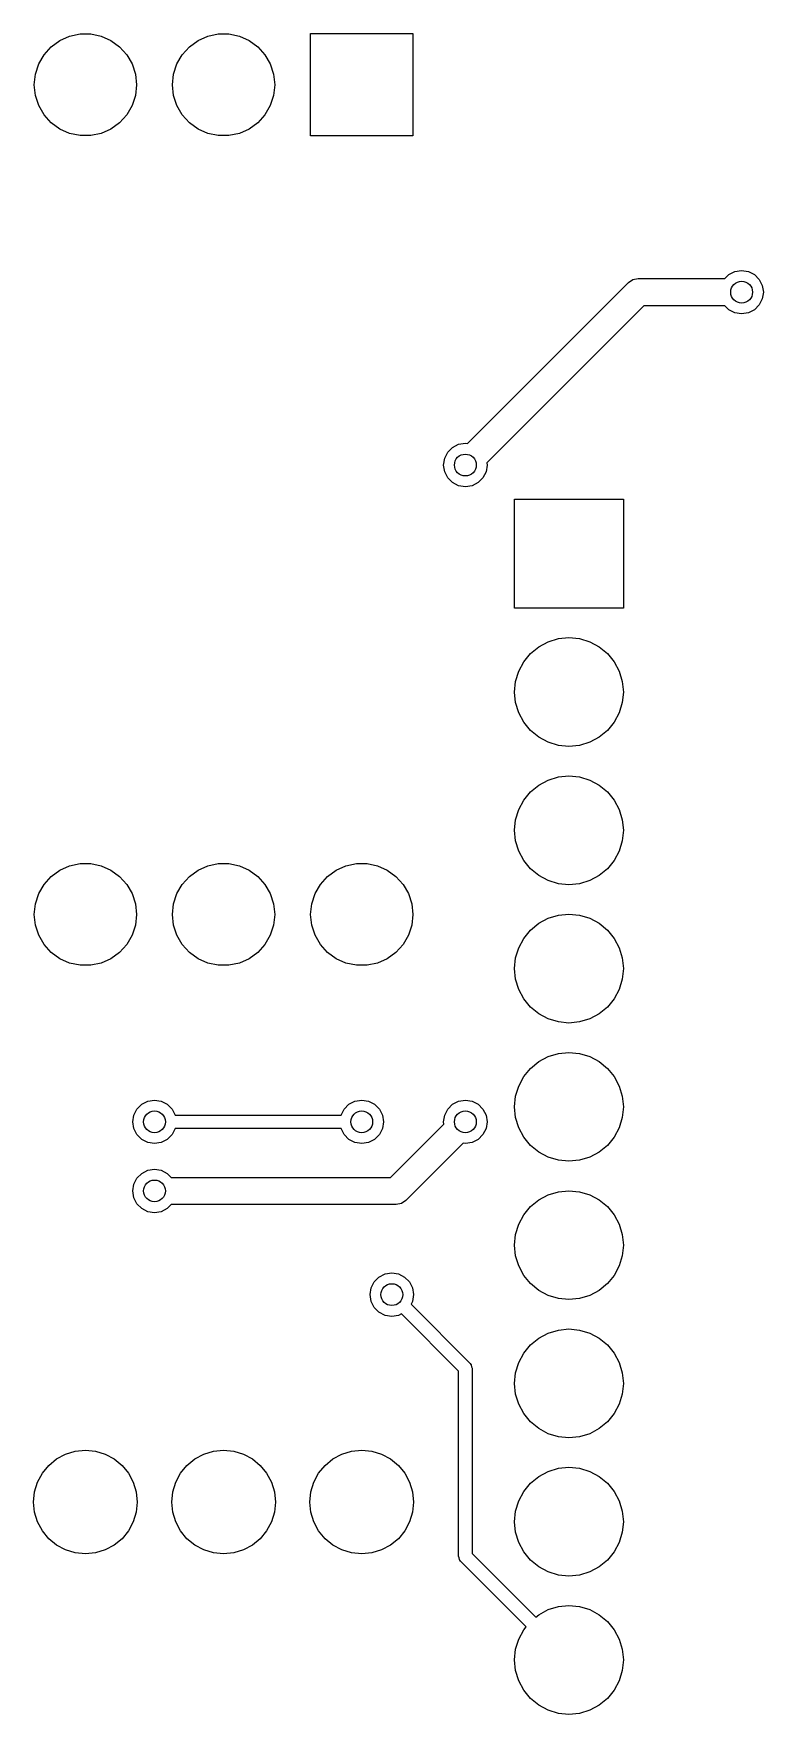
# Model space of a CAD drawing. Extents: x 107 to 166.1, y -105.1 to -54.3.
# Drawn here: x 129.86 to 143.28, y -85.18 to -54.31 of the extents above; entities that cross this region are included whole.
import ezdxf

# ---------------------------------------------------------------- set-up
doc = ezdxf.new("R2010")
doc.units = 0
doc.layers.add('BLACK', color=7, linetype='CONTINUOUS')

msp = doc.modelspace()

# ---------------------------------------------------------------- linework, layer by layer
at = {"layer": 'BLACK', "linetype": 'CONTINUOUS'}
for p, q in [((130.52, -54.3512), (130.712, -54.3103)), ((130.712, -54.3103), (130.908, -54.3103)), ((130.908, -54.3103), (131.1, -54.3512)), ((133.06, -54.3512), (133.252, -54.3103)), ((133.252, -54.3103), (133.448, -54.3103)), ((133.448, -54.3103), (133.64, -54.3512)), ((134.95, -56.1848), (134.95, -54.3052)), ((134.95, -54.3052), (136.83, -54.3052)), ((136.83, -54.3052), (136.83, -56.1848)), ((130.05, -54.6926), (130.181, -54.5466)), ((130.181, -54.5466), (130.34, -54.4311)), ((130.34, -54.4311), (130.52, -54.3512)), ((131.1, -54.3512), (131.28, -54.4311)), ((131.28, -54.4311), (131.439, -54.5466)), ((131.439, -54.5466), (131.57, -54.6926)), ((132.59, -54.6926), (132.721, -54.5466)), ((132.721, -54.5466), (132.88, -54.4311)), ((132.88, -54.4311), (133.06, -54.3512)), ((133.64, -54.3512), (133.82, -54.4311)), ((133.82, -54.4311), (133.979, -54.5466)), ((133.979, -54.5466), (134.11, -54.6926)), ((129.891, -55.0496), (129.951, -54.8627)), ((129.951, -54.8627), (130.05, -54.6926)), ((131.57, -54.6926), (131.669, -54.8627)), ((131.669, -54.8627), (131.729, -55.0496)), ((132.431, -55.0496), (132.491, -54.8627)), ((132.491, -54.8627), (132.59, -54.6926)), ((134.11, -54.6926), (134.209, -54.8627)), ((134.209, -54.8627), (134.269, -55.0496)), ((129.87, -55.245), (129.891, -55.0496)), ((129.891, -55.4404), (129.87, -55.245)), ((131.729, -55.0496), (131.75, -55.245)), ((131.75, -55.245), (131.729, -55.4404)), ((132.41, -55.245), (132.431, -55.0496)), ((132.431, -55.4404), (132.41, -55.245)), ((134.269, -55.0496), (134.29, -55.245)), ((134.29, -55.245), (134.269, -55.4404)), ((129.951, -55.6273), (129.891, -55.4404)), ((131.729, -55.4404), (131.669, -55.6273)), ((132.491, -55.6273), (132.431, -55.4404)), ((134.269, -55.4404), (134.209, -55.6273)), ((130.05, -55.7974), (129.951, -55.6273)), ((130.181, -55.9434), (130.05, -55.7974)), ((131.57, -55.7974), (131.439, -55.9434)), ((131.669, -55.6273), (131.57, -55.7974)), ((132.59, -55.7974), (132.491, -55.6273)), ((132.721, -55.9434), (132.59, -55.7974)), ((134.11, -55.7974), (133.979, -55.9434)), ((134.209, -55.6273), (134.11, -55.7974)), ((130.34, -56.0589), (130.181, -55.9434)), ((130.52, -56.1388), (130.34, -56.0589)), ((130.712, -56.1797), (130.52, -56.1388)), ((130.908, -56.1797), (130.712, -56.1797)), ((131.1, -56.1388), (130.908, -56.1797)), ((131.28, -56.0589), (131.1, -56.1388)), ((131.439, -55.9434), (131.28, -56.0589)), ((132.88, -56.0589), (132.721, -55.9434)), ((133.06, -56.1388), (132.88, -56.0589)), ((133.252, -56.1797), (133.06, -56.1388)), ((133.448, -56.1797), (133.252, -56.1797)), ((133.64, -56.1388), (133.448, -56.1797)), ((133.82, -56.0589), (133.64, -56.1388)), ((133.979, -55.9434), (133.82, -56.0589)), ((136.83, -56.1848), (134.95, -56.1848)), ((142.751, -58.6746), (142.875, -58.655)), ((142.875, -58.655), (142.999, -58.6746)), ((137.835, -61.8363), (140.793, -58.8782)), ((140.793, -58.8782), (140.874, -58.824)), ((140.874, -58.824), (140.97, -58.805)), ((140.97, -58.805), (142.566, -58.805)), ((142.566, -58.805), (142.64, -58.7314)), ((142.64, -58.7314), (142.751, -58.6746)), ((142.999, -58.6746), (143.11, -58.7314)), ((143.11, -58.7314), (143.199, -58.8199)), ((143.199, -58.8199), (143.255, -58.9314)), ((143.255, -58.9314), (143.275, -59.055)), ((143.255, -59.1786), (143.199, -59.2901)), ((143.275, -59.055), (143.255, -59.1786)), ((141.074, -59.305), (138.189, -62.1899)), ((142.566, -59.305), (141.074, -59.305)), ((142.64, -59.3786), (142.566, -59.305)), ((142.751, -59.4354), (142.64, -59.3786)), ((142.875, -59.455), (142.751, -59.4354)), ((142.999, -59.4354), (142.875, -59.455)), ((143.11, -59.3786), (142.999, -59.4354)), ((143.199, -59.2901), (143.11, -59.3786)), ((137.415, -62.1064), (137.471, -61.9949)), ((137.471, -61.9949), (137.56, -61.9064)), ((137.56, -61.9064), (137.671, -61.8496)), ((137.671, -61.8496), (137.795, -61.83)), ((137.795, -61.83), (137.835, -61.8363)), ((137.395, -62.23), (137.415, -62.1064)), ((137.415, -62.3536), (137.395, -62.23)), ((137.471, -62.4651), (137.415, -62.3536)), ((138.175, -62.3536), (138.119, -62.4651)), ((138.195, -62.23), (138.175, -62.3536)), ((138.189, -62.1899), (138.195, -62.23)), ((137.56, -62.5536), (137.471, -62.4651)), ((137.671, -62.6104), (137.56, -62.5536)), ((137.795, -62.63), (137.671, -62.6104)), ((137.919, -62.6104), (137.795, -62.63)), ((138.03, -62.5536), (137.919, -62.6104)), ((138.119, -62.4651), (138.03, -62.5536)), ((138.7, -64.86), (138.7, -62.86)), ((138.7, -62.86), (140.7, -62.86)), ((140.7, -62.86), (140.7, -64.86)), ((140.7, -64.86), (138.7, -64.86)), ((139.317, -65.4761), (139.505, -65.4192)), ((139.505, -65.4192), (139.7, -65.4)), ((139.7, -65.4), (139.895, -65.4192)), ((139.895, -65.4192), (140.083, -65.4761)), ((138.869, -65.8444), (138.993, -65.6929)), ((138.993, -65.6929), (139.144, -65.5685)), ((139.144, -65.5685), (139.317, -65.4761)), ((140.083, -65.4761), (140.256, -65.5685)), ((140.256, -65.5685), (140.407, -65.6929)), ((140.407, -65.6929), (140.531, -65.8444)), ((138.719, -66.2049), (138.776, -66.0173)), ((138.776, -66.0173), (138.869, -65.8444)), ((140.531, -65.8444), (140.624, -66.0173)), ((140.624, -66.0173), (140.681, -66.2049)), ((138.7, -66.4), (138.719, -66.2049)), ((140.681, -66.2049), (140.7, -66.4)), ((138.719, -66.5951), (138.7, -66.4)), ((138.776, -66.7827), (138.719, -66.5951)), ((140.681, -66.5951), (140.624, -66.7827)), ((140.7, -66.4), (140.681, -66.5951)), ((138.869, -66.9556), (138.776, -66.7827)), ((138.993, -67.1071), (138.869, -66.9556)), ((140.531, -66.9556), (140.407, -67.1071)), ((140.624, -66.7827), (140.531, -66.9556)), ((139.144, -67.2315), (138.993, -67.1071)), ((139.317, -67.3239), (139.144, -67.2315)), ((140.256, -67.2315), (140.083, -67.3239)), ((140.407, -67.1071), (140.256, -67.2315)), ((139.505, -67.3808), (139.317, -67.3239)), ((139.7, -67.4), (139.505, -67.3808)), ((139.895, -67.3808), (139.7, -67.4)), ((140.083, -67.3239), (139.895, -67.3808)), ((138.869, -68.3844), (138.993, -68.2329)), ((138.993, -68.2329), (139.144, -68.1085)), ((139.144, -68.1085), (139.317, -68.0161)), ((139.317, -68.0161), (139.505, -67.9592)), ((139.505, -67.9592), (139.7, -67.94)), ((139.7, -67.94), (139.895, -67.9592)), ((139.895, -67.9592), (140.083, -68.0161)), ((140.083, -68.0161), (140.256, -68.1085)), ((140.256, -68.1085), (140.407, -68.2329)), ((140.407, -68.2329), (140.531, -68.3844)), ((138.776, -68.5573), (138.869, -68.3844)), ((140.531, -68.3844), (140.624, -68.5573)), ((138.7, -68.94), (138.719, -68.7449)), ((138.719, -68.7449), (138.776, -68.5573)), ((140.624, -68.5573), (140.681, -68.7449)), ((140.681, -68.7449), (140.7, -68.94)), ((138.719, -69.1351), (138.7, -68.94)), ((138.776, -69.3227), (138.719, -69.1351)), ((140.681, -69.1351), (140.624, -69.3227)), ((140.7, -68.94), (140.681, -69.1351)), ((138.869, -69.4956), (138.776, -69.3227)), ((140.624, -69.3227), (140.531, -69.4956)), ((130.181, -69.7866), (130.34, -69.6711)), ((130.34, -69.6711), (130.52, -69.5912)), ((130.52, -69.5912), (130.712, -69.5503)), ((130.712, -69.5503), (130.908, -69.5503)), ((130.908, -69.5503), (131.1, -69.5912)), ((131.1, -69.5912), (131.28, -69.6711)), ((131.28, -69.6711), (131.439, -69.7866)), ((132.721, -69.7866), (132.88, -69.6711)), ((132.88, -69.6711), (133.06, -69.5912)), ((133.06, -69.5912), (133.252, -69.5503)), ((133.252, -69.5503), (133.448, -69.5503)), ((133.448, -69.5503), (133.64, -69.5912)), ((133.64, -69.5912), (133.82, -69.6711)), ((133.82, -69.6711), (133.979, -69.7866)), ((135.261, -69.7866), (135.42, -69.6711)), ((135.42, -69.6711), (135.6, -69.5912)), ((135.6, -69.5912), (135.792, -69.5503)), ((135.792, -69.5503), (135.988, -69.5503)), ((135.988, -69.5503), (136.18, -69.5912)), ((136.18, -69.5912), (136.36, -69.6711)), ((136.36, -69.6711), (136.519, -69.7866)), ((138.993, -69.6471), (138.869, -69.4956)), ((139.144, -69.7715), (138.993, -69.6471)), ((139.317, -69.8639), (139.144, -69.7715)), ((140.256, -69.7715), (140.083, -69.8639)), ((140.407, -69.6471), (140.256, -69.7715)), ((140.531, -69.4956), (140.407, -69.6471)), ((129.951, -70.1027), (130.05, -69.9326)), ((130.05, -69.9326), (130.181, -69.7866)), ((131.439, -69.7866), (131.57, -69.9326)), ((131.57, -69.9326), (131.669, -70.1027)), ((132.491, -70.1027), (132.59, -69.9326)), ((132.59, -69.9326), (132.721, -69.7866)), ((133.979, -69.7866), (134.11, -69.9326)), ((134.11, -69.9326), (134.209, -70.1027)), ((135.031, -70.1027), (135.13, -69.9326)), ((135.13, -69.9326), (135.261, -69.7866)), ((136.519, -69.7866), (136.65, -69.9326)), ((136.65, -69.9326), (136.749, -70.1027)), ((139.505, -69.9208), (139.317, -69.8639)), ((139.7, -69.94), (139.505, -69.9208)), ((139.895, -69.9208), (139.7, -69.94)), ((140.083, -69.8639), (139.895, -69.9208)), ((129.87, -70.485), (129.891, -70.2896)), ((129.891, -70.2896), (129.951, -70.1027)), ((131.669, -70.1027), (131.729, -70.2896)), ((131.729, -70.2896), (131.75, -70.485)), ((132.41, -70.485), (132.431, -70.2896)), ((132.431, -70.2896), (132.491, -70.1027)), ((134.209, -70.1027), (134.269, -70.2896)), ((134.269, -70.2896), (134.29, -70.485)), ((134.95, -70.485), (134.971, -70.2896)), ((134.971, -70.2896), (135.031, -70.1027)), ((136.749, -70.1027), (136.809, -70.2896)), ((136.809, -70.2896), (136.83, -70.485)), ((129.891, -70.6804), (129.87, -70.485)), ((129.951, -70.8673), (129.891, -70.6804)), ((131.729, -70.6804), (131.669, -70.8673)), ((131.75, -70.485), (131.729, -70.6804)), ((132.431, -70.6804), (132.41, -70.485)), ((132.491, -70.8673), (132.431, -70.6804)), ((134.269, -70.6804), (134.209, -70.8673)), ((134.29, -70.485), (134.269, -70.6804)), ((134.971, -70.6804), (134.95, -70.485)), ((135.031, -70.8673), (134.971, -70.6804)), ((136.809, -70.6804), (136.749, -70.8673)), ((136.83, -70.485), (136.809, -70.6804)), ((138.993, -70.7729), (139.144, -70.6485)), ((139.144, -70.6485), (139.317, -70.5561)), ((139.317, -70.5561), (139.505, -70.4992)), ((139.505, -70.4992), (139.7, -70.48)), ((139.7, -70.48), (139.895, -70.4992)), ((139.895, -70.4992), (140.083, -70.5561)), ((140.083, -70.5561), (140.256, -70.6485)), ((140.256, -70.6485), (140.407, -70.7729)), ((130.05, -71.0374), (129.951, -70.8673)), ((131.669, -70.8673), (131.57, -71.0374)), ((132.59, -71.0374), (132.491, -70.8673)), ((134.209, -70.8673), (134.11, -71.0374)), ((135.13, -71.0374), (135.031, -70.8673)), ((136.749, -70.8673), (136.65, -71.0374)), ((138.776, -71.0973), (138.869, -70.9244)), ((138.869, -70.9244), (138.993, -70.7729)), ((140.407, -70.7729), (140.531, -70.9244)), ((140.531, -70.9244), (140.624, -71.0973)), ((130.181, -71.1834), (130.05, -71.0374)), ((130.34, -71.2989), (130.181, -71.1834)), ((130.52, -71.3788), (130.34, -71.2989)), ((131.28, -71.2989), (131.1, -71.3788)), ((131.439, -71.1834), (131.28, -71.2989)), ((131.57, -71.0374), (131.439, -71.1834)), ((132.721, -71.1834), (132.59, -71.0374)), ((132.88, -71.2989), (132.721, -71.1834)), ((133.06, -71.3788), (132.88, -71.2989)), ((133.82, -71.2989), (133.64, -71.3788)), ((133.979, -71.1834), (133.82, -71.2989)), ((134.11, -71.0374), (133.979, -71.1834)), ((135.261, -71.1834), (135.13, -71.0374)), ((135.42, -71.2989), (135.261, -71.1834)), ((135.6, -71.3788), (135.42, -71.2989)), ((136.36, -71.2989), (136.18, -71.3788)), ((136.519, -71.1834), (136.36, -71.2989)), ((136.65, -71.0374), (136.519, -71.1834)), ((138.7, -71.48), (138.719, -71.2849)), ((138.719, -71.2849), (138.776, -71.0973)), ((140.624, -71.0973), (140.681, -71.2849)), ((140.681, -71.2849), (140.7, -71.48)), ((130.712, -71.4197), (130.52, -71.3788)), ((130.908, -71.4197), (130.712, -71.4197)), ((131.1, -71.3788), (130.908, -71.4197)), ((133.252, -71.4197), (133.06, -71.3788)), ((133.448, -71.4197), (133.252, -71.4197)), ((133.64, -71.3788), (133.448, -71.4197)), ((135.792, -71.4197), (135.6, -71.3788)), ((135.988, -71.4197), (135.792, -71.4197)), ((136.18, -71.3788), (135.988, -71.4197)), ((138.719, -71.6751), (138.7, -71.48)), ((140.7, -71.48), (140.681, -71.6751)), ((138.776, -71.8627), (138.719, -71.6751)), ((138.869, -72.0356), (138.776, -71.8627)), ((140.624, -71.8627), (140.531, -72.0356)), ((140.681, -71.6751), (140.624, -71.8627)), ((138.993, -72.1871), (138.869, -72.0356)), ((139.144, -72.3115), (138.993, -72.1871)), ((140.407, -72.1871), (140.256, -72.3115)), ((140.531, -72.0356), (140.407, -72.1871)), ((139.317, -72.4039), (139.144, -72.3115)), ((139.505, -72.4608), (139.317, -72.4039)), ((139.7, -72.48), (139.505, -72.4608)), ((139.895, -72.4608), (139.7, -72.48)), ((140.083, -72.4039), (139.895, -72.4608)), ((140.256, -72.3115), (140.083, -72.4039)), ((139.144, -73.1885), (139.317, -73.0961)), ((139.317, -73.0961), (139.505, -73.0392)), ((139.505, -73.0392), (139.7, -73.02)), ((139.7, -73.02), (139.895, -73.0392)), ((139.895, -73.0392), (140.083, -73.0961)), ((140.083, -73.0961), (140.256, -73.1885)), ((138.776, -73.6373), (138.869, -73.4644)), ((138.869, -73.4644), (138.993, -73.3129)), ((138.993, -73.3129), (139.144, -73.1885)), ((140.256, -73.1885), (140.407, -73.3129)), ((140.407, -73.3129), (140.531, -73.4644)), ((140.531, -73.4644), (140.624, -73.6373)), ((138.719, -73.8249), (138.776, -73.6373)), ((140.624, -73.6373), (140.681, -73.8249)), ((131.7, -74.1714), (131.756, -74.0599)), ((131.756, -74.0599), (131.845, -73.9714)), ((131.845, -73.9714), (131.956, -73.9146)), ((131.956, -73.9146), (132.08, -73.895)), ((132.08, -73.895), (132.204, -73.9146)), ((132.204, -73.9146), (132.315, -73.9714)), ((132.315, -73.9714), (132.404, -74.0599)), ((132.404, -74.0599), (132.46, -74.17)), ((135.51, -74.17), (135.566, -74.0599)), ((135.566, -74.0599), (135.655, -73.9714)), ((135.655, -73.9714), (135.766, -73.9146)), ((135.766, -73.9146), (135.89, -73.895)), ((135.89, -73.895), (136.014, -73.9146)), ((136.014, -73.9146), (136.125, -73.9714)), ((136.125, -73.9714), (136.214, -74.0599)), ((136.214, -74.0599), (136.27, -74.1714)), ((137.415, -74.1714), (137.471, -74.0599)), ((137.471, -74.0599), (137.56, -73.9714)), ((137.56, -73.9714), (137.671, -73.9146)), ((137.671, -73.9146), (137.795, -73.895)), ((137.795, -73.895), (137.919, -73.9146)), ((137.919, -73.9146), (138.03, -73.9714)), ((138.03, -73.9714), (138.119, -74.0599)), ((138.119, -74.0599), (138.175, -74.1714)), ((138.7, -74.02), (138.719, -73.8249)), ((138.719, -74.2151), (138.7, -74.02)), ((140.681, -73.8249), (140.7, -74.02)), ((140.7, -74.02), (140.681, -74.2151)), ((131.68, -74.295), (131.7, -74.1714)), ((131.7, -74.4186), (131.68, -74.295)), ((132.46, -74.17), (135.51, -74.17)), ((136.27, -74.1714), (136.29, -74.295)), ((136.29, -74.295), (136.27, -74.4186)), ((136.421, -75.315), (137.401, -74.3351)), ((137.395, -74.295), (137.415, -74.1714)), ((137.401, -74.3351), (137.395, -74.295)), ((138.175, -74.1714), (138.195, -74.295)), ((138.195, -74.295), (138.175, -74.4186)), ((138.776, -74.4027), (138.719, -74.2151)), ((138.869, -74.5756), (138.776, -74.4027)), ((140.624, -74.4027), (140.531, -74.5756)), ((140.681, -74.2151), (140.624, -74.4027)), ((131.756, -74.5301), (131.7, -74.4186)), ((131.845, -74.6186), (131.756, -74.5301)), ((131.956, -74.6754), (131.845, -74.6186)), ((132.08, -74.695), (131.956, -74.6754)), ((132.204, -74.6754), (132.08, -74.695)), ((132.315, -74.6186), (132.204, -74.6754)), ((132.404, -74.5301), (132.315, -74.6186)), ((132.46, -74.42), (132.404, -74.5301)), ((135.51, -74.42), (132.46, -74.42)), ((135.566, -74.5301), (135.51, -74.42)), ((135.655, -74.6186), (135.566, -74.5301)), ((135.766, -74.6754), (135.655, -74.6186)), ((135.89, -74.695), (135.766, -74.6754)), ((136.014, -74.6754), (135.89, -74.695)), ((136.125, -74.6186), (136.014, -74.6754)), ((136.214, -74.5301), (136.125, -74.6186)), ((136.27, -74.4186), (136.214, -74.5301)), ((137.755, -74.6886), (136.702, -75.7418)), ((137.795, -74.695), (137.755, -74.6886)), ((137.919, -74.6754), (137.795, -74.695)), ((138.03, -74.6186), (137.919, -74.6754)), ((138.119, -74.5301), (138.03, -74.6186)), ((138.175, -74.4186), (138.119, -74.5301)), ((138.993, -74.7271), (138.869, -74.5756)), ((140.531, -74.5756), (140.407, -74.7271)), ((139.144, -74.8515), (138.993, -74.7271)), ((139.317, -74.9439), (139.144, -74.8515)), ((139.505, -75.0008), (139.317, -74.9439)), ((139.7, -75.02), (139.505, -75.0008)), ((139.895, -75.0008), (139.7, -75.02)), ((140.083, -74.9439), (139.895, -75.0008)), ((140.256, -74.8515), (140.083, -74.9439)), ((140.407, -74.7271), (140.256, -74.8515)), ((131.7, -75.4414), (131.756, -75.3299)), ((131.756, -75.3299), (131.845, -75.2414)), ((131.845, -75.2414), (131.956, -75.1846)), ((131.956, -75.1846), (132.08, -75.165)), ((132.08, -75.165), (132.204, -75.1846)), ((132.204, -75.1846), (132.315, -75.2414)), ((132.315, -75.2414), (132.389, -75.315)), ((132.389, -75.315), (136.421, -75.315)), ((131.68, -75.565), (131.7, -75.4414)), ((131.7, -75.6886), (131.68, -75.565)), ((139.144, -75.7285), (139.317, -75.6361)), ((139.317, -75.6361), (139.505, -75.5792)), ((139.505, -75.5792), (139.7, -75.56)), ((139.7, -75.56), (139.895, -75.5792)), ((139.895, -75.5792), (140.083, -75.6361)), ((140.083, -75.6361), (140.256, -75.7285)), ((131.756, -75.8001), (131.7, -75.6886)), ((131.845, -75.8886), (131.756, -75.8001)), ((131.956, -75.9454), (131.845, -75.8886)), ((132.08, -75.965), (131.956, -75.9454)), ((132.204, -75.9454), (132.08, -75.965)), ((132.315, -75.8886), (132.204, -75.9454)), ((132.389, -75.815), (132.315, -75.8886)), ((136.525, -75.815), (132.389, -75.815)), ((136.621, -75.796), (136.525, -75.815)), ((136.702, -75.7418), (136.621, -75.796)), ((138.869, -76.0044), (138.993, -75.8529)), ((138.993, -75.8529), (139.144, -75.7285)), ((140.256, -75.7285), (140.407, -75.8529)), ((140.407, -75.8529), (140.531, -76.0044)), ((138.719, -76.3649), (138.776, -76.1773)), ((138.776, -76.1773), (138.869, -76.0044)), ((140.531, -76.0044), (140.624, -76.1773)), ((140.624, -76.1773), (140.681, -76.3649)), ((138.7, -76.56), (138.719, -76.3649)), ((138.719, -76.7551), (138.7, -76.56)), ((140.681, -76.3649), (140.7, -76.56)), ((140.7, -76.56), (140.681, -76.7551)), ((138.776, -76.9427), (138.719, -76.7551)), ((140.681, -76.7551), (140.624, -76.9427)), ((136.119, -77.2349), (136.207, -77.1464)), ((136.207, -77.1464), (136.319, -77.0896)), ((136.319, -77.0896), (136.443, -77.07)), ((136.443, -77.07), (136.566, -77.0896)), ((136.566, -77.0896), (136.678, -77.1464)), ((136.678, -77.1464), (136.766, -77.2349)), ((138.869, -77.1156), (138.776, -76.9427)), ((138.993, -77.2671), (138.869, -77.1156)), ((140.531, -77.1156), (140.407, -77.2671)), ((140.624, -76.9427), (140.531, -77.1156)), ((136.043, -77.47), (136.062, -77.3464)), ((136.062, -77.5936), (136.043, -77.47)), ((136.062, -77.3464), (136.119, -77.2349)), ((136.766, -77.2349), (136.823, -77.3464)), ((136.823, -77.3464), (136.843, -77.47)), ((136.843, -77.47), (136.823, -77.5936)), ((139.144, -77.3915), (138.993, -77.2671)), ((139.317, -77.4839), (139.144, -77.3915)), ((139.505, -77.5408), (139.317, -77.4839)), ((140.083, -77.4839), (139.895, -77.5408)), ((140.256, -77.3915), (140.083, -77.4839)), ((140.407, -77.2671), (140.256, -77.3915)), ((136.119, -77.7051), (136.062, -77.5936)), ((136.207, -77.7936), (136.119, -77.7051)), ((136.319, -77.8504), (136.207, -77.7936)), ((136.823, -77.5936), (136.796, -77.6466)), ((136.796, -77.6466), (137.883, -78.7341)), ((139.7, -77.56), (139.505, -77.5408)), ((139.895, -77.5408), (139.7, -77.56)), ((136.443, -77.87), (136.319, -77.8504)), ((136.566, -77.8504), (136.443, -77.87)), ((136.619, -77.8234), (136.566, -77.8504)), ((137.67, -78.8743), (136.619, -77.8234)), ((139.505, -78.1192), (139.7, -78.1)), ((139.7, -78.1), (139.895, -78.1192)), ((138.869, -78.5444), (138.993, -78.3929)), ((138.993, -78.3929), (139.144, -78.2685)), ((139.144, -78.2685), (139.317, -78.1761)), ((139.317, -78.1761), (139.505, -78.1192)), ((139.895, -78.1192), (140.083, -78.1761)), ((140.083, -78.1761), (140.256, -78.2685)), ((140.256, -78.2685), (140.407, -78.3929)), ((140.407, -78.3929), (140.531, -78.5444)), ((138.719, -78.9049), (138.776, -78.7173)), ((138.776, -78.7173), (138.869, -78.5444)), ((140.531, -78.5444), (140.624, -78.7173)), ((140.624, -78.7173), (140.681, -78.9049)), ((137.67, -82.275), (137.67, -78.8743)), ((137.883, -78.7341), (137.897, -78.752)), ((137.897, -78.752), (137.9, -78.7549)), ((137.9, -78.7549), (137.901, -78.7575)), ((137.901, -78.7575), (137.905, -78.7626)), ((137.905, -78.7626), (137.911, -78.7928)), ((137.911, -78.7928), (137.92, -78.8225)), ((137.92, -78.8225), (137.92, -82.2232)), ((138.7, -79.1), (138.719, -78.9049)), ((140.681, -78.9049), (140.7, -79.1)), ((138.719, -79.2951), (138.7, -79.1)), ((138.776, -79.4827), (138.719, -79.2951)), ((140.681, -79.2951), (140.624, -79.4827)), ((140.7, -79.1), (140.681, -79.2951)), ((138.869, -79.6556), (138.776, -79.4827)), ((138.993, -79.8071), (138.869, -79.6556)), ((140.531, -79.6556), (140.407, -79.8071)), ((140.624, -79.4827), (140.531, -79.6556)), ((139.144, -79.9315), (138.993, -79.8071)), ((139.317, -80.0239), (139.144, -79.9315)), ((140.256, -79.9315), (140.083, -80.0239)), ((140.407, -79.8071), (140.256, -79.9315)), ((139.505, -80.0808), (139.317, -80.0239)), ((139.7, -80.1), (139.505, -80.0808)), ((139.895, -80.0808), (139.7, -80.1)), ((140.083, -80.0239), (139.895, -80.0808)), ((130.136, -80.6065), (130.281, -80.488)), ((130.281, -80.488), (130.445, -80.4)), ((130.445, -80.4), (130.624, -80.3458)), ((130.624, -80.3458), (130.81, -80.3275)), ((130.81, -80.3275), (130.996, -80.3458)), ((130.996, -80.3458), (131.175, -80.4)), ((131.175, -80.4), (131.339, -80.488)), ((131.339, -80.488), (131.484, -80.6065)), ((132.676, -80.6065), (132.821, -80.488)), ((132.821, -80.488), (132.985, -80.4)), ((132.985, -80.4), (133.164, -80.3458)), ((133.164, -80.3458), (133.35, -80.3275)), ((133.35, -80.3275), (133.536, -80.3458)), ((133.536, -80.3458), (133.715, -80.4)), ((133.715, -80.4), (133.879, -80.488)), ((133.879, -80.488), (134.024, -80.6065)), ((135.216, -80.6065), (135.361, -80.488)), ((135.361, -80.488), (135.525, -80.4)), ((135.525, -80.4), (135.704, -80.3458)), ((135.704, -80.3458), (135.89, -80.3275)), ((135.89, -80.3275), (136.076, -80.3458)), ((136.076, -80.3458), (136.255, -80.4)), ((136.255, -80.4), (136.419, -80.488)), ((136.419, -80.488), (136.564, -80.6065)), ((129.93, -80.9155), (130.018, -80.7508)), ((130.018, -80.7508), (130.136, -80.6065)), ((131.484, -80.6065), (131.602, -80.7508)), ((131.602, -80.7508), (131.69, -80.9155)), ((132.47, -80.9155), (132.558, -80.7508)), ((132.558, -80.7508), (132.676, -80.6065)), ((134.024, -80.6065), (134.142, -80.7508)), ((134.142, -80.7508), (134.23, -80.9155)), ((135.01, -80.9155), (135.098, -80.7508)), ((135.098, -80.7508), (135.216, -80.6065)), ((136.564, -80.6065), (136.682, -80.7508)), ((136.682, -80.7508), (136.77, -80.9155)), ((138.993, -80.9329), (139.144, -80.8085)), ((139.144, -80.8085), (139.317, -80.7161)), ((139.317, -80.7161), (139.505, -80.6592)), ((139.505, -80.6592), (139.7, -80.64)), ((139.7, -80.64), (139.895, -80.6592)), ((139.895, -80.6592), (140.083, -80.7161)), ((140.083, -80.7161), (140.256, -80.8085)), ((140.256, -80.8085), (140.407, -80.9329)), ((129.857, -81.28), (129.876, -81.0942)), ((129.876, -81.0942), (129.93, -80.9155)), ((131.69, -80.9155), (131.744, -81.0942)), ((131.744, -81.0942), (131.762, -81.28)), ((132.398, -81.28), (132.416, -81.0942)), ((132.416, -81.0942), (132.47, -80.9155)), ((134.23, -80.9155), (134.284, -81.0942)), ((134.284, -81.0942), (134.302, -81.28)), ((134.938, -81.28), (134.956, -81.0942)), ((134.956, -81.0942), (135.01, -80.9155)), ((136.77, -80.9155), (136.824, -81.0942)), ((136.824, -81.0942), (136.843, -81.28)), ((138.776, -81.2573), (138.869, -81.0844)), ((138.869, -81.0844), (138.993, -80.9329)), ((140.407, -80.9329), (140.531, -81.0844)), ((140.531, -81.0844), (140.624, -81.2573)), ((129.876, -81.4658), (129.857, -81.28)), ((129.93, -81.6445), (129.876, -81.4658)), ((131.744, -81.4658), (131.69, -81.6445)), ((131.762, -81.28), (131.744, -81.4658)), ((132.416, -81.4658), (132.398, -81.28)), ((132.47, -81.6445), (132.416, -81.4658)), ((134.284, -81.4658), (134.23, -81.6445)), ((134.302, -81.28), (134.284, -81.4658)), ((134.956, -81.4658), (134.938, -81.28)), ((135.01, -81.6445), (134.956, -81.4658)), ((136.824, -81.4658), (136.77, -81.6445)), ((136.843, -81.28), (136.824, -81.4658)), ((138.7, -81.64), (138.719, -81.4449)), ((138.719, -81.4449), (138.776, -81.2573)), ((140.624, -81.2573), (140.681, -81.4449)), ((140.681, -81.4449), (140.7, -81.64)), ((130.018, -81.8092), (129.93, -81.6445)), ((130.136, -81.9535), (130.018, -81.8092)), ((131.602, -81.8092), (131.484, -81.9535)), ((131.69, -81.6445), (131.602, -81.8092)), ((132.558, -81.8092), (132.47, -81.6445)), ((132.676, -81.9535), (132.558, -81.8092)), ((134.142, -81.8092), (134.024, -81.9535)), ((134.23, -81.6445), (134.142, -81.8092)), ((135.098, -81.8092), (135.01, -81.6445)), ((135.216, -81.9535), (135.098, -81.8092)), ((136.682, -81.8092), (136.564, -81.9535)), ((136.77, -81.6445), (136.682, -81.8092)), ((138.719, -81.8351), (138.7, -81.64)), ((140.7, -81.64), (140.681, -81.8351)), ((130.281, -82.072), (130.136, -81.9535)), ((130.445, -82.16), (130.281, -82.072)), ((131.339, -82.072), (131.175, -82.16)), ((131.484, -81.9535), (131.339, -82.072)), ((132.821, -82.072), (132.676, -81.9535)), ((132.985, -82.16), (132.821, -82.072)), ((133.879, -82.072), (133.715, -82.16)), ((134.024, -81.9535), (133.879, -82.072)), ((135.361, -82.072), (135.216, -81.9535)), ((135.525, -82.16), (135.361, -82.072)), ((136.419, -82.072), (136.255, -82.16)), ((136.564, -81.9535), (136.419, -82.072)), ((138.776, -82.0227), (138.719, -81.8351)), ((138.869, -82.1956), (138.776, -82.0227)), ((140.624, -82.0227), (140.531, -82.1956)), ((140.681, -81.8351), (140.624, -82.0227)), ((130.624, -82.2142), (130.445, -82.16)), ((130.81, -82.2325), (130.624, -82.2142)), ((130.996, -82.2142), (130.81, -82.2325)), ((131.175, -82.16), (130.996, -82.2142)), ((133.164, -82.2142), (132.985, -82.16)), ((133.35, -82.2325), (133.164, -82.2142)), ((133.536, -82.2142), (133.35, -82.2325)), ((133.715, -82.16), (133.536, -82.2142)), ((135.704, -82.2142), (135.525, -82.16)), ((135.89, -82.2325), (135.704, -82.2142)), ((136.076, -82.2142), (135.89, -82.2325)), ((136.255, -82.16), (136.076, -82.2142)), ((137.679, -82.3047), (137.67, -82.275)), ((137.685, -82.3349), (137.679, -82.3047)), ((137.689, -82.34), (137.685, -82.3349)), ((137.69, -82.3426), (137.689, -82.34)), ((137.693, -82.3455), (137.69, -82.3426)), ((137.707, -82.3634), (137.693, -82.3455)), ((138.913, -83.57), (137.707, -82.3634)), ((137.92, -82.2232), (139.09, -83.3932)), ((138.993, -82.3471), (138.869, -82.1956)), ((139.144, -82.4715), (138.993, -82.3471)), ((140.407, -82.3471), (140.256, -82.4715)), ((140.531, -82.1956), (140.407, -82.3471)), ((139.317, -82.5639), (139.144, -82.4715)), ((139.505, -82.6208), (139.317, -82.5639)), ((139.7, -82.64), (139.505, -82.6208)), ((139.895, -82.6208), (139.7, -82.64)), ((140.083, -82.5639), (139.895, -82.6208)), ((140.256, -82.4715), (140.083, -82.5639)), ((139.09, -83.3932), (139.144, -83.3485)), ((139.144, -83.3485), (139.317, -83.2561)), ((139.317, -83.2561), (139.505, -83.1992)), ((139.505, -83.1992), (139.7, -83.18)), ((139.7, -83.18), (139.895, -83.1992)), ((139.895, -83.1992), (140.083, -83.2561)), ((140.083, -83.2561), (140.256, -83.3485)), ((140.256, -83.3485), (140.407, -83.4729)), ((138.776, -83.7973), (138.869, -83.6244)), ((138.869, -83.6244), (138.913, -83.57)), ((140.407, -83.4729), (140.531, -83.6244)), ((140.531, -83.6244), (140.624, -83.7973)), ((138.719, -83.9849), (138.776, -83.7973)), ((140.624, -83.7973), (140.681, -83.9849)), ((138.7, -84.18), (138.719, -83.9849)), ((138.719, -84.3751), (138.7, -84.18)), ((140.681, -83.9849), (140.7, -84.18)), ((140.7, -84.18), (140.681, -84.3751)), ((138.776, -84.5627), (138.719, -84.3751)), ((138.869, -84.7356), (138.776, -84.5627)), ((140.624, -84.5627), (140.531, -84.7356)), ((140.681, -84.3751), (140.624, -84.5627)), ((138.993, -84.8871), (138.869, -84.7356)), ((139.144, -85.0115), (138.993, -84.8871)), ((140.407, -84.8871), (140.256, -85.0115)), ((140.531, -84.7356), (140.407, -84.8871)), ((139.317, -85.1039), (139.144, -85.0115)), ((139.505, -85.1608), (139.317, -85.1039)), ((139.7, -85.18), (139.505, -85.1608)), ((139.895, -85.1608), (139.7, -85.18)), ((140.083, -85.1039), (139.895, -85.1608)), ((140.256, -85.0115), (140.083, -85.1039))]:
    msp.add_line(p, q, dxfattribs=at)
at = {"layer": 'BLACK'}
for centre in [(142.875, -59.055), (137.795, -62.23), (132.08, -74.295), (135.89, -74.295), (137.795, -74.295), (132.08, -75.565), (136.443, -77.47)]:
    msp.add_circle(centre, 0.2, dxfattribs=at)

doc.saveas('drawing.dxf')
